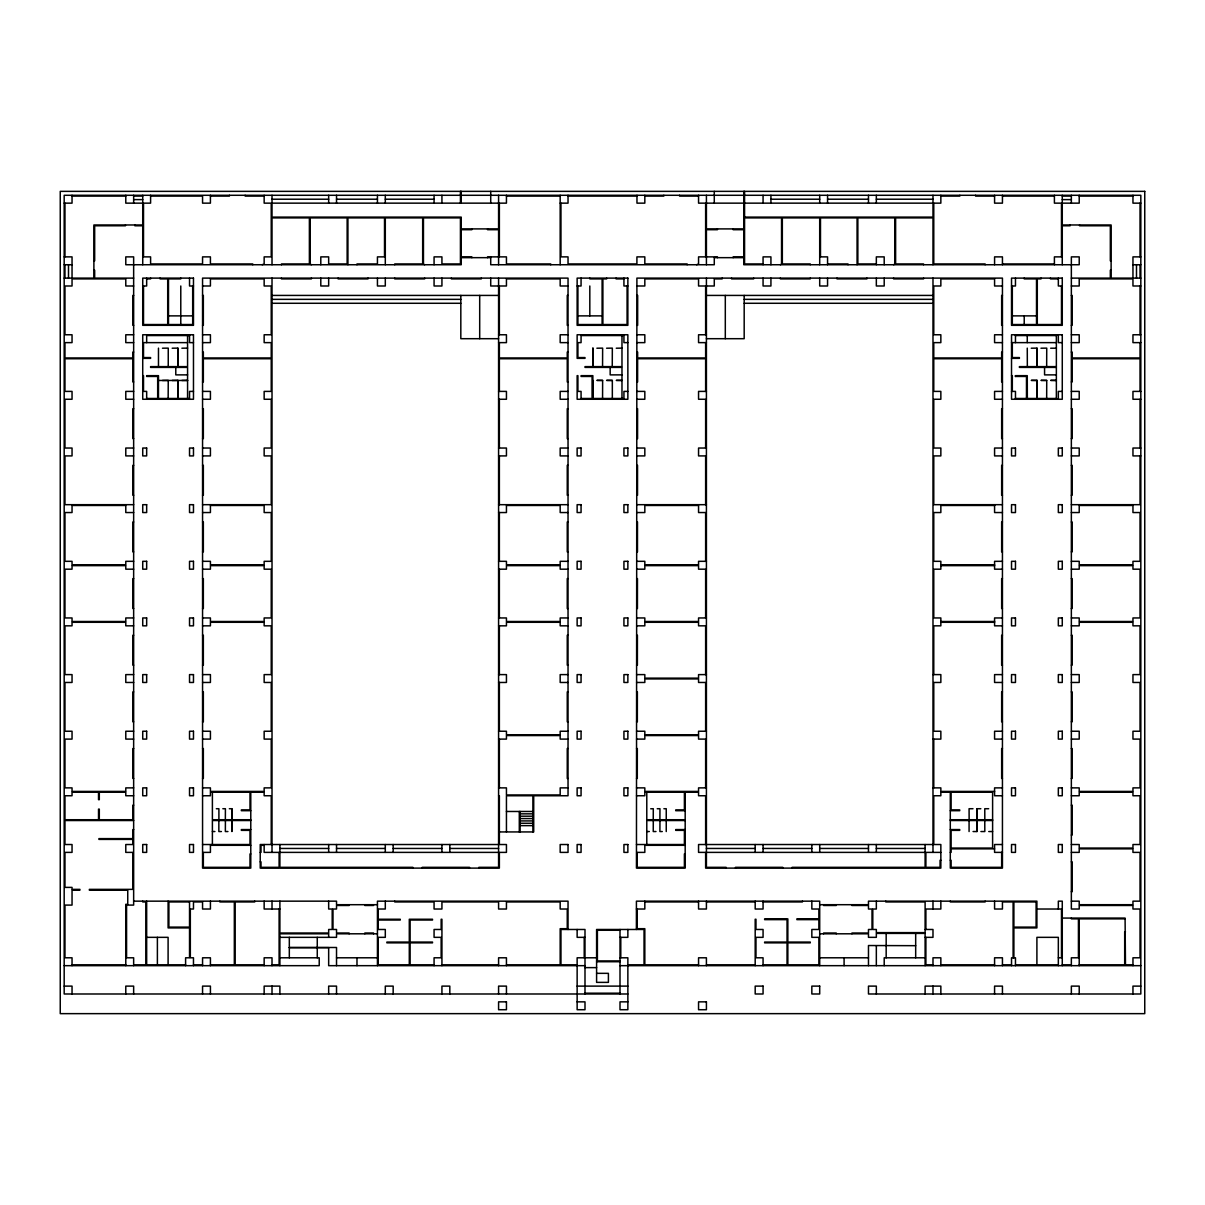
<?xml version="1.0" encoding="UTF-8"?>
<svg xmlns="http://www.w3.org/2000/svg" width="1205" height="1205" viewBox="0 0 1205 1205"><rect width="100%" height="100%" fill="white"/><g stroke="black" fill="none" stroke-linecap="round" stroke-linejoin="round"><path stroke-width="1.5" d="M636.391 929.477L636.421 901.159L819.701 901.159L819.701 965.672M1026.479 398.478L1026.479 376.457L1015.469 376.457L1015.469 375.659L1027.263 375.659L1027.338 398.478M72.044 196.069L125.787 196.069M133.65 196.069L142.732 196.069M150.595 196.069L202.56 196.069L202.56 203.148L210.423 203.148L210.423 195.285M210.423 196.069L229.417 196.069L229.417 195.285M264.151 196.069L245.157 196.069L245.157 195.285M506.446 196.069L560.174 196.069M568.037 196.069L636.963 196.069M644.826 196.069L663.819 196.069L663.819 195.285M698.554 196.069L679.56 196.069L679.56 195.285M940.849 196.069L959.843 196.069L959.843 195.285M994.577 196.069L975.583 196.069L975.583 195.285M1002.44 196.069L1054.405 196.069M1062.268 196.069L1071.35 196.069M1079.213 196.069L1132.956 196.069M272.014 199.217L328.664 199.217M336.526 199.217L377.436 199.217M385.299 199.217L434.071 199.217M770.929 199.217L819.701 199.217M827.564 199.217L868.474 199.217M876.336 199.217L932.986 199.217M133.65 199.608L142.732 199.608M1062.268 199.608L1071.35 199.608M64.181 203.148L72.044 203.148L72.044 195.285M142.732 203.148L125.787 203.148L125.787 195.285M272.014 203.148L498.584 203.148M560.174 203.148L568.037 203.148L568.037 195.285M706.416 203.148L940.849 203.148L940.849 195.285M1062.268 203.148L1079.213 203.148L1079.213 195.285M1140.819 203.148L1132.956 203.148L1132.956 195.285M743.786 217.111L932.986 217.111L932.986 195.285M64.181 256.876L72.044 256.876L72.044 278.114M498.584 256.876L487.573 256.876L487.573 257.659M706.416 256.876L717.427 256.876L717.427 257.659M819.701 256.876L827.564 256.876L827.564 264.738M1062.268 256.876L1054.405 256.876L1054.405 264.738M1140.819 256.876L1132.956 256.876L1132.956 278.114M490.721 257.659L461.214 257.659L461.214 264.738L125.787 264.738L125.787 256.876L133.65 256.876L133.65 905.091L126.57 905.091L126.57 957.794L133.65 957.794L133.65 965.672M93.885 260.807L94.668 260.807L94.668 225.772L125.425 225.772L125.425 224.974M1111.115 260.807L1110.332 260.807L1110.332 225.772L1079.575 225.772L1079.575 224.974M763.066 263.955L744.57 263.955L744.57 217.894L781.548 217.894L781.548 263.955L780.373 264.738M827.564 263.955L848.019 263.955L848.019 264.738M876.336 263.955L857.855 263.955L857.855 217.894L894.833 217.894L894.833 263.955L893.643 264.738M1002.44 263.955L1054.405 263.955M64.181 264.738L72.044 264.738M1132.956 264.738L1140.819 264.738M93.885 270.251L94.668 270.251L94.668 278.114L133.65 278.114M1111.115 270.251L1110.332 270.251L1110.332 278.114L1071.35 278.114M64.181 278.114L93.885 278.114L93.885 224.974L142.732 224.974L142.732 195.285M1140.819 278.114L1111.115 278.114L1111.115 224.974L1062.268 224.974L1062.268 195.285M146.664 278.897L150.595 278.897L150.595 278.114M623.934 278.897L616.071 278.897L616.071 278.114M1058.336 278.897L1050.474 278.897L1050.474 278.114M133.65 285.992L125.787 285.992L125.787 278.897L72.044 278.897L72.044 285.992L64.965 285.992L64.965 334.764L72.044 334.764L72.044 342.627L64.965 342.627L64.965 357.96L132.866 357.96L132.866 352.071L133.65 352.071M142.732 285.992L146.664 285.992L146.664 278.114M193.478 285.992L189.531 285.992L189.531 278.114M202.56 285.992L210.423 285.992L210.423 278.897L264.151 278.897L264.151 285.992L271.23 285.992L271.23 334.764L264.151 334.764L264.151 342.627L271.23 342.627L271.23 357.96L203.344 357.96L203.344 352.071L202.56 352.071M498.584 285.992L490.721 285.992L490.721 278.114M568.037 285.992L560.174 285.992L560.174 278.897L506.446 278.897L506.446 285.992L499.367 285.992L499.367 334.764M577.135 285.992L581.066 285.992L581.066 278.114M627.865 285.992L623.934 285.992L623.934 278.114M636.888 285.992L644.826 285.992L644.826 278.897L698.554 278.897L698.554 285.992L705.633 285.992L705.633 334.764M706.416 285.992L714.279 285.992L714.279 278.897L722.157 278.897L722.157 278.114M1002.44 285.992L994.577 285.992L994.577 278.897L940.849 278.897L940.849 285.992L933.77 285.992L933.77 334.764L940.849 334.764L940.849 342.627L933.77 342.627L933.77 357.96L1001.656 357.96L1001.656 352.071L1002.44 352.071M1011.522 285.992L1015.469 285.992L1015.469 278.114M1062.268 285.992L1058.336 285.992L1058.336 278.114M1071.35 285.992L1079.213 285.992L1079.213 278.897L1132.956 278.897L1132.956 285.992L1140.819 285.992M133.65 295.421L132.866 295.421L132.866 325.32L133.65 325.32M202.56 295.421L203.344 295.421L203.344 325.32L202.56 325.32M272.014 295.421L498.584 295.421M568.037 295.421L567.254 295.421L567.254 325.32L568.037 325.32M636.888 295.421L637.671 295.421L637.656 325.32L636.858 325.32M706.416 295.421L932.986 295.421M1002.44 295.421L1001.656 295.421L1001.656 325.32L1002.44 325.32M1071.35 295.421L1072.134 295.421L1072.134 325.32L1071.35 325.32M272.014 299.352L460.822 299.352M744.178 299.352L932.986 299.352M272.014 303.283L460.822 303.283M744.178 303.283L932.986 303.283M168.489 315.876L192.68 315.876M577.918 315.876L602.108 315.876M1012.321 315.876L1036.511 315.876M133.65 334.764L125.787 334.764L125.787 342.627L133.65 342.627M202.56 334.764L210.423 334.764L210.423 342.627L202.56 342.627M498.584 334.764L506.446 334.764L506.446 342.627L498.584 342.627M568.037 334.764L560.174 334.764L560.174 342.627L568.037 342.627M636.858 334.764L644.826 334.764L644.826 342.627L636.843 342.627M706.416 334.764L698.554 334.764L698.554 342.627L706.416 342.627M1002.44 334.764L994.577 334.764L994.577 342.627L1002.44 342.627M1071.35 334.764L1079.213 334.764L1079.213 342.627L1071.35 342.627M1140.819 334.764L1132.956 334.764L1132.956 342.627L1140.819 342.627M189.531 335.547L146.664 335.547L146.664 342.627M1015.469 335.547L1056.363 335.547M498.584 338.695L460.822 338.695L460.822 295.421M706.416 338.695L744.178 338.695L744.178 295.421M187.573 342.627L143.516 342.627L143.516 357.569L150.595 357.569L150.595 358.352L142.732 358.352M193.478 342.627L189.531 342.627L189.531 334.764M627.865 342.627L623.934 342.627L623.934 335.547L581.066 335.547L581.066 342.627L577.918 342.627L577.918 357.569L584.997 357.569L584.997 358.352L577.135 358.352L577.135 334.764L627.865 334.764L627.865 399.262L577.135 399.262L577.135 375.659L577.918 375.659L577.918 391.399L581.066 391.399L581.066 399.262M1011.522 342.627L1056.363 342.627M1062.268 342.627L1058.336 342.627L1058.336 334.764M158.473 348.125L158.473 366.621M162.479 348.215L168.248 348.125L168.248 366.621M172.179 348.215L177.948 348.125L177.948 366.621L177.858 348.215M181.88 348.215L187.573 348.125M596.882 348.215L602.636 348.125L602.56 366.621M606.582 348.215L612.336 348.125L612.261 366.621M616.267 348.215L621.976 348.125M1027.263 348.125L1027.338 366.621M1031.269 348.215L1037.038 348.125L1037.038 366.621L1036.963 348.215M1040.969 348.215L1046.738 348.125L1046.663 366.621M1050.67 348.215L1056.363 348.215M568.037 352.071L567.254 352.071L567.254 357.96L499.367 357.96L499.367 342.627M636.843 352.071L637.641 352.071L637.626 357.96L705.633 357.96L705.633 342.627M1071.35 352.071L1072.134 352.071L1072.134 357.96L1140.035 357.96L1140.035 342.627M1011.522 358.352L1019.4 358.352L1019.4 357.569L1012.321 357.569L1012.321 342.627M1056.363 366.621L1019.4 366.621L1019.4 367.404L1056.363 367.404M187.573 374.875L175.779 374.875L175.779 367.404M621.976 374.875L610.167 374.875L610.167 367.404M1056.363 374.875L1044.569 374.875L1044.569 367.404M142.732 375.659L143.516 375.659L143.516 391.399L146.664 391.399L146.664 399.262M1011.522 375.659L1012.321 375.659L1012.321 391.399M187.573 380.388L181.88 380.464M592.86 380.388L592.935 398.478L623.934 398.478L623.934 391.399L627.865 391.399M621.976 380.388L616.267 380.388L621.976 380.464M1056.363 380.388L1050.67 380.388L1056.363 380.464M158.548 380.464L187.573 380.464M602.56 380.464L596.882 380.388L602.636 380.388L602.56 398.478M612.261 380.464L606.582 380.388L612.336 380.388L612.336 398.478M1046.663 380.464L1040.969 380.388L1046.738 380.388L1046.663 398.478M133.65 381.955L132.866 381.955L132.866 358.744L64.965 358.744L64.965 391.399L72.044 391.399L72.044 399.262L64.965 399.262L64.965 448.034L72.044 448.034L72.044 455.912L64.965 455.912L64.965 504.684L133.65 504.684M202.56 381.955L203.344 381.955L203.344 358.744L271.23 358.744L271.23 391.399L264.151 391.399L264.151 399.262L271.23 399.262L271.23 448.034L264.151 448.034L264.151 455.912L271.23 455.912L271.23 504.684L202.56 504.684M568.037 381.955L567.254 381.955L567.254 358.744L499.367 358.744L499.367 391.399M636.812 381.955L637.611 381.955L637.626 358.744L705.633 358.744L705.633 391.399M1002.44 381.955L1001.656 381.955L1001.656 358.744L933.77 358.744L933.77 391.399L940.849 391.399L940.849 399.262L933.77 399.262L933.77 448.034L940.849 448.034L940.849 455.912L933.77 455.912L933.77 504.684L1002.44 504.684M1071.35 381.955L1072.134 381.955L1072.134 358.744L1140.035 358.744L1140.035 391.399M133.65 391.399L125.787 391.399L125.787 399.262L133.65 399.262M193.478 391.399L189.531 391.399L189.531 398.478L158.473 398.478L158.473 375.659L146.664 375.659L146.664 376.457L157.674 376.457L157.674 398.478L146.664 398.478M202.56 391.399L210.423 391.399L210.423 399.262L202.56 399.262M498.584 391.399L506.446 391.399L506.446 399.262L498.584 399.262M568.037 391.399L560.174 391.399L560.174 399.262L568.037 399.262M636.812 391.399L644.826 391.399L644.826 399.262L636.812 399.262M706.416 391.399L698.554 391.399L698.554 399.262L705.633 399.262L705.633 448.034M1002.44 391.399L994.577 391.399L994.577 399.262L1002.44 399.262M1011.522 391.399L1015.469 391.399L1015.469 399.262M1062.268 391.399L1058.336 391.399L1058.336 399.262M1071.35 391.399L1079.213 391.399L1079.213 399.262L1071.35 399.262M1140.819 391.399L1132.956 391.399L1132.956 399.262L1140.819 399.262M581.066 398.478L592.077 398.478L592.077 376.457L581.066 376.457L581.066 375.659L592.86 375.659L592.86 398.478M1015.469 398.478L1056.363 398.478M133.65 408.706L132.866 408.706L132.866 438.605L133.65 438.605M202.56 408.706L203.344 408.706L203.344 438.605L202.56 438.605M568.037 408.706L567.254 408.706L567.254 438.605L568.037 438.605M636.797 408.706L637.581 408.706L637.566 438.605L636.767 438.605M1002.44 408.706L1001.656 408.706L1001.656 438.605L1002.44 438.605M1071.35 408.706L1072.134 408.706L1072.134 438.605L1071.35 438.605M133.65 448.034L125.787 448.034L125.787 455.912L133.65 455.912M202.56 448.034L210.423 448.034L210.423 455.912L202.56 455.912M498.584 448.034L506.446 448.034L506.446 455.912L498.584 455.912M568.037 448.034L560.174 448.034L560.174 455.912L568.037 455.912M636.767 448.034L644.826 448.034L644.826 455.912L636.767 455.912M706.416 448.034L698.554 448.034L698.554 455.912L705.633 455.912L705.633 504.684M1002.44 448.034L994.577 448.034L994.577 455.912L1002.44 455.912M1071.35 448.034L1079.213 448.034L1079.213 455.912L1071.35 455.912M1140.819 448.034L1132.956 448.034L1132.956 455.912L1140.819 455.912M133.65 465.341L132.866 465.341L132.866 495.24L133.65 495.24M202.56 465.341L203.344 465.341L203.344 495.24L202.56 495.24M568.037 465.341L567.254 465.341L567.254 495.24L568.037 495.24M636.752 465.341L637.535 465.341L637.52 495.24L636.737 495.24M1002.44 465.341L1001.656 465.341L1001.656 495.24L1002.44 495.24M1071.35 465.341L1072.134 465.341L1072.134 495.24L1071.35 495.24M498.584 504.684L568.037 504.684M636.722 504.684L706.416 504.684M1071.35 504.684L1140.035 504.684L1140.035 455.912M994.577 505.467L940.849 505.467L940.849 512.547L933.77 512.547L933.77 561.319L940.849 561.319L940.849 569.182L933.77 569.182L933.77 617.954L940.849 617.954L940.849 625.832L933.77 625.832L933.77 674.604M133.65 512.547L125.787 512.547L125.787 505.467L72.044 505.467L72.044 512.547L64.965 512.547L64.965 561.319L72.044 561.319L72.044 564.859L125.787 564.859L125.787 561.319L133.65 561.319M202.56 512.547L210.423 512.547L210.423 505.467L264.151 505.467L264.151 512.547L271.23 512.547L271.23 561.319L264.151 561.319L264.151 564.859L210.423 564.859L210.423 561.319L202.56 561.319M498.584 512.547L506.446 512.547L506.446 505.467L560.174 505.467L560.174 512.547L568.037 512.547M636.722 512.547L644.826 512.547L644.826 505.467L698.554 505.467L698.554 512.547L705.633 512.547L705.633 561.319M1002.44 512.547L994.577 512.547L994.577 504.684M1071.35 512.547L1079.213 512.547L1079.213 505.467L1132.956 505.467L1132.956 512.547L1140.035 512.547L1140.035 561.319L1132.956 561.319L1132.956 564.859L1079.213 564.859L1079.213 561.319L1071.35 561.319M133.65 521.991L132.866 521.991L132.866 551.875L133.65 551.875M202.56 521.991L203.344 521.991L203.344 551.875L202.56 551.875M568.037 521.991L567.254 521.991L567.254 551.875L568.037 551.875M636.707 521.991L637.49 521.991L637.475 551.875L636.692 551.875M1002.44 521.991L1001.656 521.991L1001.656 551.875L1002.44 551.875M1071.35 521.991L1072.134 521.991L1072.134 551.875L1071.35 551.875M498.584 561.319L506.446 561.319L506.446 564.859L560.174 564.859L560.174 561.319L568.037 561.319M636.677 561.319L644.826 561.319L644.826 564.859L698.554 564.859L698.554 561.319L706.416 561.319M1002.44 561.319L994.577 561.319L994.577 569.182L1002.44 569.182M940.849 564.859L994.577 564.859M940.849 565.642L994.577 565.642M133.65 569.182L125.787 569.182L125.787 565.642L72.044 565.642L72.044 569.182L64.965 569.182L64.965 617.954L72.044 617.954L72.044 621.494L125.787 621.494L125.787 617.954L133.65 617.954M202.56 569.182L210.423 569.182L210.423 565.642L264.151 565.642L264.151 569.182L271.23 569.182L271.23 617.954L264.151 617.954L264.151 621.494L210.423 621.494L210.423 617.954L202.56 617.954M498.584 569.182L506.446 569.182L506.446 565.642L560.174 565.642L560.174 569.182L568.037 569.182M636.677 569.182L644.826 569.182L644.826 565.642L698.554 565.642L698.554 569.182L705.633 569.182L705.633 617.954M1071.35 569.182L1079.213 569.182L1079.213 565.642L1132.956 565.642L1132.956 569.182L1140.035 569.182L1140.035 617.954L1132.956 617.954L1132.956 621.494L1079.213 621.494L1079.213 617.954L1071.35 617.954M133.65 578.626L132.866 578.626L132.866 608.525L133.65 608.525M202.56 578.626L203.344 578.626L203.344 608.525L202.56 608.525M568.037 578.626L567.254 578.626L567.254 608.525L568.037 608.525M636.662 578.626L637.46 578.626L637.43 608.525L636.647 608.525M1002.44 578.626L1001.656 578.626L1001.656 608.525L1002.44 608.525M1071.35 578.626L1072.134 578.626L1072.134 608.525L1071.35 608.525M498.584 617.954L506.446 617.954L506.446 621.494L560.174 621.494L560.174 617.954L568.037 617.954M636.632 617.954L644.826 617.954L644.826 621.494L698.554 621.494L698.554 617.954L706.416 617.954M1002.44 617.954L994.577 617.954L994.577 625.832L1002.44 625.832M940.849 621.494L994.577 621.494M940.849 622.292L994.577 622.292M133.65 625.832L125.787 625.832L125.787 622.292L72.044 622.292L72.044 625.832L64.965 625.832L64.965 674.604L72.044 674.604L72.044 682.467L64.965 682.467L64.965 731.239L72.044 731.239L72.044 739.102L64.965 739.102L64.965 787.874L72.044 787.874L72.044 791.414L125.787 791.414L125.787 787.874L133.65 787.874M202.56 625.832L210.423 625.832L210.423 622.292L264.151 622.292L264.151 625.832L271.23 625.832L271.23 674.604L264.151 674.604L264.151 682.467L271.23 682.467L271.23 731.239L264.151 731.239L264.151 739.102L271.23 739.102L271.23 787.874L264.151 787.874L264.151 791.414L210.423 791.414L210.423 787.874L202.56 787.874M498.584 625.832L506.446 625.832L506.446 622.292L560.174 622.292L560.174 625.832L568.037 625.832M636.632 625.832L644.826 625.832L644.826 622.292L698.554 622.292L698.554 625.832L705.633 625.832L705.633 674.604M1071.35 625.832L1079.213 625.832L1079.213 622.292L1132.956 622.292L1132.956 625.832L1140.035 625.832L1140.035 674.604L1132.956 674.604L1132.956 682.467L1140.035 682.467L1140.035 731.239L1132.956 731.239L1132.956 739.102L1140.035 739.102L1140.035 787.874L1132.956 787.874L1132.956 791.414L1079.213 791.414L1079.213 787.874L1071.35 787.874M133.65 635.261L132.866 635.261L132.866 665.16L133.65 665.16M202.56 635.261L203.344 635.261L203.344 665.16L202.56 665.16M568.037 635.261L567.254 635.261L567.254 665.16L568.037 665.16M636.617 635.261L637.415 635.261L637.385 665.16L636.601 665.16M1002.44 635.261L1001.656 635.261L1001.656 665.16L1002.44 665.16M1071.35 635.261L1072.134 635.261L1072.134 665.16L1071.35 665.16M133.65 674.604L125.787 674.604L125.787 682.467L133.65 682.467M202.56 674.604L210.423 674.604L210.423 682.467L202.56 682.467M498.584 674.604L506.446 674.604L506.446 682.467L498.584 682.467M568.037 674.604L560.174 674.604L560.174 682.467L568.037 682.467M636.586 674.604L644.826 674.604L644.826 678.144L698.554 678.144L698.554 674.604L706.416 674.604M932.986 674.604L940.849 674.604L940.849 682.467L933.77 682.467L933.77 731.239L940.849 731.239L940.849 739.102L932.986 739.102M1002.44 674.604L994.577 674.604L994.577 682.467L1002.44 682.467M1071.35 674.604L1079.213 674.604L1079.213 682.467L1071.35 682.467M636.586 682.467L644.826 682.467L644.826 678.927L698.554 678.927L698.554 682.467L705.633 682.467L705.633 731.239M133.65 691.911L132.866 691.911L132.866 721.795L133.65 721.795M202.56 691.911L203.344 691.911L203.344 721.795L202.56 721.795M568.037 691.911L567.254 691.911L567.254 721.795L568.037 721.795M636.586 691.911L637.37 691.911L637.34 721.795L636.556 721.795M1002.44 691.911L1001.656 691.911L1001.656 721.795L1002.44 721.795M1071.35 691.911L1072.134 691.911L1072.134 721.795L1071.35 721.795M133.65 731.239L125.787 731.239L125.787 739.102L133.65 739.102M202.56 731.239L210.423 731.239L210.423 739.102L202.56 739.102M498.584 731.239L506.446 731.239L506.446 734.779L560.174 734.779L560.174 731.239L568.037 731.239M636.556 731.239L644.826 731.239L644.826 734.779L698.554 734.779L698.554 731.239L706.416 731.239M1002.44 731.239L994.577 731.239L994.577 739.102L1002.44 739.102M1071.35 731.239L1079.213 731.239L1079.213 739.102L1071.35 739.102M498.584 739.102L506.446 739.102L506.446 735.562L560.174 735.562L560.174 739.102L568.037 739.102M636.541 739.102L644.826 739.102L644.826 735.562L698.554 735.562L698.554 739.102L705.633 739.102L705.633 787.874M133.65 748.546L132.866 748.546L132.866 778.445L133.65 778.445M202.56 748.546L203.344 748.546L203.344 778.445L202.56 778.445M568.037 748.546L567.254 748.546L567.254 778.445L568.037 778.445M636.541 748.546L637.325 748.546L637.294 778.445L636.511 778.445M1002.44 748.546L1001.656 748.546L1001.656 778.445L1002.44 778.445M1071.35 748.546L1072.134 748.546L1072.134 778.445L1071.35 778.445M498.584 787.874L506.446 787.874L506.446 794.954L560.174 794.954L560.174 787.874L568.037 787.874M636.511 787.874L644.826 787.874L644.826 791.414L698.554 791.414L698.554 787.874L706.416 787.874M932.986 787.874L940.849 787.874L940.849 791.414L994.577 791.414M1002.44 787.874L994.577 787.874L994.577 795.752L1002.44 795.752M133.65 795.752L125.787 795.752L125.787 792.212L99.307 792.212L99.307 799.683L98.524 799.683L98.524 792.212L72.044 792.212L72.044 795.752L64.965 795.752L64.965 819.731L98.524 819.731L98.524 809.112L99.307 809.112L99.307 819.731L132.866 819.731L132.866 805.181L133.65 805.181M202.56 795.752L210.423 795.752L210.423 792.212L249.992 792.212L249.992 809.911L241.346 809.911L241.346 810.694L250.776 810.694M498.584 795.752L499.367 795.752L499.367 844.524L506.446 844.524L506.446 852.387L499.367 852.387L499.367 868.112L260.22 868.112L260.22 844.524L498.584 844.524M636.496 795.752L644.826 795.752L644.826 792.212L684.395 792.212L684.395 809.911L675.734 809.911L675.734 810.694L685.178 810.694M1071.35 795.752L1079.213 795.752L1079.213 792.212L1132.956 792.212L1132.956 795.752L1140.035 795.752L1140.035 844.524L1132.956 844.524L1132.956 848.064L1079.213 848.064L1079.213 844.524L1071.35 844.524M1071.35 805.181L1072.134 805.181L1072.134 835.08L1071.35 835.08M950.293 810.694L959.722 810.694L959.722 809.911L951.076 809.911L951.076 792.212L992.604 792.212L992.604 848.064L951.076 848.064L951.076 830.365L959.722 830.365L959.722 829.567L950.293 829.567M506.446 811.477L532.926 811.477M520.078 813.842L532.926 813.842M520.078 816.192L532.926 816.192M520.078 818.557L532.926 818.557M250.776 819.731L212.396 819.731L212.396 792.212M685.178 819.731L646.784 819.731L646.784 792.212M950.293 819.731L992.604 819.731M133.65 820.53L64.965 820.53L64.965 844.524L72.044 844.524L72.044 852.387L64.965 852.387L64.965 887.392L72.044 887.392L72.044 889.365L79.922 889.365L79.922 890.149L72.044 890.149L72.044 905.091L64.965 905.091L64.965 957.794L72.044 957.794L72.044 965.672M250.776 820.53L212.396 820.53L212.396 844.524M685.178 820.53L646.784 820.53L646.784 844.524M950.293 820.53L992.604 820.53M520.078 820.921L532.926 820.921M520.078 823.271L532.926 823.271M520.078 825.636L532.926 825.636M133.65 829.567L132.866 829.567L132.866 838.62L98.915 838.62L98.915 839.403L132.866 839.403L132.866 844.524L125.787 844.524L125.787 852.387L132.866 852.387L132.866 889.365L89.351 889.365L89.351 890.149L127.745 890.149L127.745 904.307L125.787 904.307L125.787 965.672M250.776 829.567L241.346 829.567L241.346 830.365L249.992 830.365L249.992 844.524L202.56 844.524M685.178 829.567L675.734 829.567L675.734 830.365L684.395 830.365L684.395 844.524L636.466 844.524M212.396 831.48L214.912 831.54M221.419 831.54L218.843 831.54L218.843 820.53M227.926 831.54L225.35 831.54L225.41 820.53M646.784 831.54L649.314 831.54M655.972 831.54L653.246 831.54L653.291 820.53M662.268 831.54L659.903 831.54L659.963 820.53M666.245 831.54L666.245 820.53M969.076 831.54L969.076 820.53M973.068 831.54L976.984 831.54L976.984 820.53L976.924 831.48M980.915 831.54L984.816 831.54L984.771 820.53M988.748 831.54L992.604 831.54M499.367 831.932L533.71 831.932L533.71 795.752L568.037 795.752L568.037 278.114L202.56 278.114L202.56 868.112L250.776 868.112L250.776 792.212L264.151 792.212L264.151 795.752L271.23 795.752L271.23 844.524M932.986 844.524L698.554 844.524L698.554 852.387L705.633 852.387L705.633 868.112L940.849 868.112L940.849 844.524L933.77 844.524L933.77 795.752L940.849 795.752L940.849 792.212L950.293 792.212L950.293 868.112L1002.44 868.112L1002.44 278.114L636.903 278.114L636.451 868.112L685.178 868.112L685.178 792.212L698.554 792.212L698.554 795.752L705.633 795.752L705.633 844.524M1002.44 844.524L994.577 844.524L994.577 852.387L1002.44 852.387M250.776 845.308L210.423 845.308L210.423 852.387L203.344 852.387L203.344 867.329L249.992 867.329L249.992 853.953L250.776 853.953M264.151 845.308L261.003 845.308L261.003 852.387L260.22 852.387M685.178 845.308L644.826 845.308L644.826 852.387L637.234 852.387L637.234 867.329L684.395 867.329L684.395 853.953L685.178 853.953M279.891 848.456L328.664 848.456M336.526 848.456L385.299 848.456M393.161 848.456L441.934 848.456M449.811 848.456L498.584 848.456M706.416 848.456L755.189 848.456M763.066 848.456L811.839 848.456M819.701 848.456L868.474 848.456M876.336 848.456L925.109 848.456M994.577 848.847L951.076 848.847L951.076 852.387L950.293 852.387M498.584 852.387L264.151 852.387L264.151 844.524M706.416 852.387L925.109 852.387M940.849 852.387L925.892 852.387L925.892 867.329L940.066 867.329L940.066 860.25L940.849 860.25M1071.35 852.387L1079.213 852.387L1079.213 848.847L1132.956 848.847L1132.956 852.387L1140.035 852.387L1140.035 901.159L1132.956 901.159L1132.956 904.699L1079.213 904.699L1079.213 901.159L1071.35 901.159M950.293 860.25L951.076 860.25L951.076 867.329L1001.656 867.329L1001.656 852.387M260.22 861.831L261.003 861.831L261.003 867.329L279.108 867.329L279.108 852.387M1071.35 861.831L1072.134 861.831L1072.134 891.715L1071.35 891.715M133.65 901.159L336.526 901.159L336.526 904.699L377.436 904.699M644.826 901.942L698.554 901.942M706.416 901.942L755.189 901.942M763.066 901.942L802.394 901.942L802.394 901.159M819.701 904.699L868.474 904.699L868.474 901.159L1036.902 901.159L1036.902 927.91L1013.887 927.91L1013.887 957.794M279.891 909.022L264.151 909.022L264.151 901.159M636.406 909.022L644.826 909.022L644.826 901.159M1036.902 909.022L1061.485 909.022L1061.485 957.794L1058.336 957.794M1062.268 918.074L1125.078 918.074L1125.47 964.874L1132.956 964.874M1125.078 918.858L1079.213 918.858L1079.213 965.672M925.109 929.477L932.986 929.477L932.986 937.339L925.109 937.339M620.003 930.26L597.394 930.26L597.394 960.942L620.003 960.942M1125.47 931.842L1124.687 931.842L1124.687 964.874L1079.213 964.874M377.436 933.8L336.526 933.8L336.526 937.339L279.891 937.339M819.701 933.8L868.474 933.8L868.474 937.339L876.336 937.339L876.336 933.408L925.109 933.408L925.109 965.672M146.664 937.339L168.097 937.339L168.097 964.874M584.997 937.339L577.135 937.339L577.135 929.477M620.003 937.339L627.865 937.339L627.865 929.477M915.679 945.684L868.474 945.533L868.474 965.672M289.321 947.491L336.526 947.491L336.526 965.672M289.321 947.657L328.664 947.657L328.664 965.672L584.997 965.672M279.891 957.794L319.22 957.794L319.22 965.672L64.181 965.672M336.526 957.794L377.436 957.794M596.596 957.794L577.135 957.794L577.135 1009.715L584.997 1009.715L584.997 1001.852L577.135 1001.852M620.003 957.794L627.865 957.794L627.865 1009.715L620.003 1009.715L620.003 1001.852L627.865 1001.852M819.701 957.794L868.474 957.794M925.109 957.794L884.199 957.794L884.199 965.672M596.596 961.726L620.003 961.726M72.044 964.874L125.787 964.874M133.65 964.874L145.88 964.874L145.88 901.942L142.732 901.942L142.732 901.159M185.6 964.874L146.664 964.874L146.664 901.159M193.478 964.874L202.56 964.874M210.423 964.874L234.327 964.874L234.327 901.942L219.867 901.942L219.867 901.159M264.151 964.874L235.111 964.874L235.111 901.942L254.707 901.942L254.707 901.159M272.014 964.874L279.108 964.874L279.108 909.022M434.071 964.874L410.077 964.874L410.077 942.852L432.505 942.852L432.505 942.069L410.077 942.069L410.077 920.033L432.505 920.033L432.505 919.249L409.293 919.249L409.293 942.069L386.88 942.069L386.88 942.852L409.293 942.852L409.293 964.874L378.219 964.874L378.219 937.339L385.299 937.339L385.299 929.477L378.219 929.477L378.219 920.033L400.241 920.033L400.241 919.249L378.219 919.249L378.219 909.022L385.299 909.022L385.299 901.159M441.934 964.874L498.584 964.874M506.446 964.874L560.174 964.874L560.174 928.693L567.254 928.693L567.254 909.022L560.174 909.022L560.174 901.942L506.446 901.942L506.446 909.022L498.584 909.022L498.584 901.942L441.934 901.942L441.934 909.022L434.071 909.022L434.071 901.942L394.743 901.942L394.743 901.159M577.135 964.874L560.958 964.874L560.958 929.477L584.997 929.477L584.997 993.989M627.865 964.874L644.042 964.874L644.042 929.477L596.596 929.477L596.596 982.376L608.405 982.376L608.405 973.339L596.596 973.339M698.554 964.874L644.826 964.874L644.826 928.693L637.204 928.693L637.204 909.022M706.416 964.874L755.189 964.874M763.066 964.874L787.046 964.874L787.046 942.852L764.633 942.852L764.633 942.069L787.046 942.069L787.046 919.641L764.633 919.641L764.633 918.858L787.844 918.858L787.844 942.069L810.257 942.069L810.257 942.852L787.844 942.852L787.844 964.874L818.918 964.874L818.918 937.339L811.839 937.339L811.839 929.477L818.918 929.477L818.918 919.641L796.882 919.641L796.882 918.858L818.918 918.858L818.918 909.022L811.839 909.022L811.839 901.159M932.986 964.874L925.892 964.874L925.892 937.339M940.849 964.874L994.577 964.874M1002.44 964.874L1011.522 964.874M1015.469 964.874L1058.336 964.874M1062.268 964.874L1071.35 964.874M620.003 965.672L1140.819 965.672M584.997 967.63L596.596 967.63M64.181 986.112L72.044 986.112L72.044 993.989M577.135 986.112L627.865 986.112M1140.819 986.112L1132.956 986.112L1132.956 993.989M584.997 993.191L620.003 993.191M627.865 993.989L64.181 993.989L64.181 195.285L1140.819 195.285L1140.819 993.989L868.474 993.989L868.474 986.112L876.336 986.112L876.336 993.989M1140.035 203.148L1140.035 256.876M1140.035 264.738L1140.035 278.114M1140.035 285.992L1140.035 334.764M1140.035 399.262L1140.035 448.034M1136.496 264.738L1136.496 278.114M1132.956 965.672L1132.956 957.794L1140.035 957.794L1140.035 909.022L1132.956 909.022L1132.956 905.482L1079.213 905.482L1079.213 909.022L1071.35 909.022L1071.35 256.876L1079.213 256.876L1079.213 264.738L743.786 264.738L743.786 257.659L714.279 257.659L714.279 264.738L490.721 264.738L490.721 256.876M1079.213 993.989L1079.213 986.112L1071.35 986.112L1071.35 993.989M1071.35 195.285L1071.35 203.148M1071.35 918.074L1071.35 918.858L1078.43 918.858L1078.43 957.794L1071.35 957.794L1071.35 965.672M1070.13 224.974L1070.13 225.772L1062.268 225.772L1062.268 264.738M1062.268 965.672L1062.268 901.159L1058.336 901.159L1058.336 909.022M1061.485 256.876L1061.485 203.148L1054.405 203.148L1054.405 195.285M1061.485 285.992L1061.485 324.537L1037.294 324.537L1037.294 278.897L1041.03 278.897L1041.03 278.114M1058.336 965.672L1058.336 937.339L1036.902 937.339L1036.902 964.874M1056.363 334.764L1056.363 399.262M1027.263 335.547L1027.263 342.627M1024.22 278.114L1024.22 278.897L1036.511 278.897L1036.511 324.537L1012.321 324.537L1012.321 285.992M1024.22 315.876L1024.22 324.537M1015.469 334.764L1015.469 342.627M1015.469 375.659L1015.469 376.457M1015.469 965.672L1015.469 957.794L1011.522 957.794L1011.522 965.672M1013.104 957.794L1013.104 901.942L1002.44 901.942L1002.44 909.022L994.577 909.022L994.577 901.159M1002.44 195.285L1002.44 203.148L994.577 203.148L994.577 195.285M1002.44 264.738L1002.44 256.876L994.577 256.876L994.577 264.738M1002.44 965.672L1002.44 957.794L994.577 957.794L994.577 965.672M1002.44 993.989L1002.44 986.112L994.577 986.112L994.577 993.989M988.672 808.721L984.771 808.721L984.816 819.731M985.133 264.738L985.133 263.955L933.77 263.955L933.77 203.148M985.133 901.159L985.133 901.942L950.293 901.942L950.293 901.159M980.825 808.721L976.924 808.721L976.924 819.731L976.984 808.781M972.992 808.721L969.076 808.721L969.136 819.731M940.849 901.159L940.849 909.022L925.892 909.022L925.892 929.477M940.849 965.672L940.849 957.794L932.986 957.794L932.986 965.672M940.849 993.989L940.849 986.112L925.109 986.112L925.109 993.989M933.77 739.102L933.77 787.874M932.986 264.738L932.986 217.894L895.616 217.894L895.616 263.955L923.542 263.955L923.542 264.738M932.986 278.114L932.986 852.387M932.986 901.159L932.986 909.022M932.986 986.112L932.986 993.989M925.109 844.524L925.109 867.329L792.167 867.329L792.167 868.112M923.542 278.114L923.542 278.897L893.643 278.897L893.643 278.114M915.679 933.408L915.679 957.794M886.172 933.408L886.172 957.794M885.78 901.159L885.78 901.942L925.109 901.942L925.109 932.625L876.336 932.625L876.336 929.477L872.797 929.477L872.797 909.022L876.336 909.022L876.336 901.159M884.199 264.738L884.199 256.876L876.336 256.876L876.336 264.738M884.199 278.114L884.199 285.992L876.336 285.992L876.336 278.114M876.336 195.285L876.336 203.148M876.336 844.524L876.336 852.387M876.336 945.684L876.336 965.672M868.474 195.285L868.474 203.148M868.474 844.524L868.474 852.387M866.892 278.114L866.892 278.897L837.008 278.897L837.008 278.114M857.071 264.738L857.071 217.894L820.485 217.894L820.485 256.876M851.95 904.699L851.95 905.482L868.474 905.482L868.474 909.022L872.013 909.022L872.013 929.477L868.474 929.477L868.474 933.016L851.95 933.016L851.95 933.8M844.087 957.794L844.087 965.672M836.225 904.699L836.225 905.482L823.633 905.482L823.633 904.699M836.225 933.8L836.225 933.016L823.633 933.016L823.633 933.8M827.564 195.285L827.564 203.148M827.564 278.114L827.564 285.992L819.701 285.992L819.701 278.114M819.701 195.285L819.701 203.148M819.701 264.738L819.701 217.894L782.331 217.894L782.331 263.955L810.257 263.955L810.257 264.738M819.701 844.524L819.701 852.387M811.839 844.524L811.839 852.387M810.257 278.114L810.257 278.897L780.373 278.897L780.373 278.114M782.723 868.112L782.723 867.329L735.532 867.329L735.532 868.112M770.929 195.285L770.929 203.148M770.929 264.738L770.929 256.876L763.066 256.876L763.066 264.738M770.929 278.114L770.929 285.992L763.066 285.992L763.066 278.114M763.066 195.285L763.066 203.148M763.066 844.524L763.066 852.387M763.066 901.159L763.066 909.022L755.189 909.022L755.189 901.159M763.066 965.672L763.066 957.794L755.972 957.794L755.972 937.339L763.066 937.339L763.066 929.477L755.972 929.477L755.972 919.249L755.189 919.249L755.189 965.672M755.189 844.524L755.189 852.387M753.622 278.114L753.622 278.897L731.586 278.897L731.586 278.114M744.57 191.354L744.57 217.111M743.786 191.354L743.786 228.905L706.416 228.905L706.416 195.285M733.167 228.905L733.167 229.703L743.786 229.703L743.786 256.876L733.167 256.876L733.167 257.659M726.088 868.112L726.088 867.329L706.416 867.329L706.416 278.114M725.305 295.421L725.305 338.695M717.427 228.905L717.427 229.703L706.416 229.703L706.416 264.738M714.279 191.354L714.279 203.148M706.416 901.159L706.416 909.022L698.554 909.022L698.554 901.159M706.416 965.672L706.416 957.794L698.554 957.794L698.554 965.672M698.554 195.285L698.554 203.148L705.633 203.148L705.633 256.876L698.554 256.876L698.554 263.955L696.58 264.738M687.151 264.738L687.151 263.955L644.826 263.955L644.826 256.876L636.918 256.876L636.903 263.955L568.037 263.955L568.037 256.876L560.958 256.876L560.958 203.148M666.245 819.731L666.245 808.721L663.895 808.721M659.903 819.731L659.963 808.721L657.222 808.721M653.246 819.731L653.291 808.721L650.73 808.781M644.826 195.285L644.826 203.148L636.963 203.148L636.963 195.285M627.082 285.992L627.082 324.537L602.892 324.537L602.892 278.897L606.627 278.897L606.627 278.114M621.976 335.547L621.976 366.621L584.997 366.621L584.997 367.404L621.976 367.404L621.976 398.478M620.786 937.339L620.786 957.794M620.003 929.477L620.003 993.989M589.817 278.114L589.817 278.897L602.108 278.897L602.108 324.537L577.918 324.537L577.918 285.992M589.817 285.992L589.817 315.876M584.214 937.339L584.214 957.794M568.037 929.477L568.037 901.159L377.436 901.159L377.436 965.672M560.174 195.285L560.174 264.738M550.73 264.738L550.73 263.955L506.446 263.955L506.446 256.876L499.367 256.876L499.367 203.148L506.446 203.148L506.446 195.285M532.926 831.932L532.926 795.752L506.446 795.752L506.446 831.932M520.078 811.477L520.078 831.932M519.295 811.477L519.295 831.932M506.446 965.672L506.446 957.794L498.584 957.794L498.584 965.672M506.446 993.989L506.446 986.112L498.584 986.112L498.584 993.989M499.367 399.262L499.367 448.034M499.367 455.912L499.367 504.684M499.367 512.547L499.367 561.319M499.367 569.182L499.367 617.954M499.367 625.832L499.367 674.604M499.367 682.467L499.367 731.239M499.367 739.102L499.367 787.874M498.584 195.285L498.584 228.905L461.214 228.905L461.214 217.111L272.014 217.111L272.014 195.285M498.584 264.738L498.584 229.703L487.573 229.703L487.573 228.905M498.584 278.114L498.584 867.329L478.912 867.329L478.912 868.112M490.721 191.354L490.721 203.148M481.277 278.114L481.277 278.897L451.378 278.897L451.378 278.114M479.695 295.421L479.695 338.695M471.833 228.905L471.833 229.703L461.214 229.703L461.214 256.876L471.833 256.876L471.833 257.659M469.468 868.112L469.468 867.329L422.277 867.329L422.277 868.112M461.214 191.354L461.214 203.148M460.431 191.354L460.431 203.148M449.811 844.524L449.811 852.387M449.811 993.989L449.811 986.112L441.934 986.112L441.934 993.989M441.934 195.285L441.934 203.148M441.934 278.114L441.934 285.992L434.071 285.992L434.071 278.114M441.934 844.524L441.934 852.387M441.934 965.672L441.934 919.249L441.151 919.249L441.151 929.477L434.071 929.477L434.071 937.339L441.151 937.339L441.151 957.794L434.071 957.794L434.071 965.672M434.071 195.285L434.071 203.148M434.071 264.738L434.071 256.876L441.934 256.876L441.934 263.955L460.431 263.955L460.431 217.894L423.452 217.894L423.452 263.955L424.627 264.738M424.627 278.114L424.627 278.897L394.743 278.897L394.743 278.114M412.833 868.112L412.833 867.329L279.891 867.329L279.891 844.524M394.743 264.738L394.743 263.955L422.669 263.955L422.669 217.894L385.299 217.894L385.299 264.738M393.161 844.524L393.161 852.387M393.161 993.989L393.161 986.112L385.299 986.112L385.299 993.989M385.299 195.285L385.299 203.148M385.299 278.114L385.299 285.992L377.436 285.992L377.436 278.114M385.299 844.524L385.299 852.387M377.436 195.285L377.436 203.148M373.505 904.699L373.505 905.482L364.844 905.482L364.844 904.699M373.505 933.8L373.505 933.016L364.844 933.016L364.844 933.8M367.992 278.114L367.992 278.897L338.108 278.897L338.108 278.114M356.981 264.738L356.981 263.955L377.436 263.955L377.436 256.876L384.516 256.876L384.516 217.894L347.929 217.894L347.929 264.738M356.981 957.794L356.981 965.672M349.119 904.699L349.119 905.482L336.526 905.482L336.526 909.022L332.987 909.022L332.987 929.477L336.526 929.477L336.526 933.016L349.119 933.016L349.119 933.8M336.526 195.285L336.526 203.148M336.526 844.524L336.526 852.387M336.526 993.989L336.526 986.112L328.664 986.112L328.664 993.989M328.664 195.285L328.664 203.148M328.664 278.114L328.664 285.992L320.801 285.992L320.801 278.114M328.664 844.524L328.664 852.387M328.664 901.159L328.664 909.022L332.203 909.022L332.203 929.477L328.664 929.477L328.664 933.016L279.891 933.016L279.891 901.159M328.664 937.339L328.664 933.8L279.891 933.8L279.891 965.672M320.801 264.738L320.801 256.876L328.664 256.876L328.664 263.955L347.145 263.955L347.145 217.894L310.167 217.894L310.167 263.955L311.357 264.738M317.261 937.339L317.261 957.794M311.357 278.114L311.357 278.897L281.458 278.897L281.458 278.114M289.321 937.339L289.321 957.794M281.458 264.738L281.458 263.955L309.384 263.955L309.384 217.894L272.014 217.894L272.014 264.738M279.891 993.989L279.891 986.112L264.151 986.112L264.151 993.989M272.014 278.114L272.014 852.387M272.014 901.159L272.014 909.022M272.014 965.672L272.014 957.794L264.151 957.794L264.151 965.672M272.014 986.112L272.014 993.989M264.151 195.285L264.151 203.148L271.23 203.148L271.23 256.876L264.151 256.876L264.151 263.955L262.193 264.738M252.749 264.738L252.749 263.955L210.423 263.955L210.423 256.876L202.56 256.876L202.56 263.955L150.595 263.955L150.595 256.876L143.516 256.876L143.516 203.148L150.595 203.148L150.595 195.285M231.902 819.731L231.902 808.721L229.342 808.721M231.902 820.53L231.902 831.54L231.857 820.53M231.857 808.781L231.857 819.731M225.35 819.731L225.41 808.721L222.835 808.721M218.903 819.731L218.903 808.721L216.328 808.721M210.423 901.159L210.423 909.022L202.56 909.022L202.56 901.942L193.478 901.942L193.478 909.022L190.33 909.022L190.33 957.794L193.478 957.794L193.478 965.672M210.423 965.672L210.423 957.794L202.56 957.794L202.56 965.672M210.423 993.989L210.423 986.112L202.56 986.112L202.56 993.989M192.68 285.992L192.68 324.537L168.489 324.537L168.489 278.897L180.78 278.897L180.78 278.114M187.573 335.547L187.573 366.621L150.595 366.621L150.595 367.404L187.573 367.404L187.573 398.478M185.6 965.672L185.6 957.794L189.531 957.794L189.531 927.91L168.097 927.91L168.097 901.159M180.78 285.992L180.78 324.537M177.858 380.464L177.858 398.478L177.948 380.388L172.179 380.464M168.158 398.478L168.248 380.388L162.479 380.464M160.039 278.114L160.039 278.897L167.706 278.897L167.706 324.537L143.516 324.537L143.516 285.992M157.388 937.339L157.388 964.874M142.732 264.738L142.732 225.772L134.87 225.772L134.87 224.974M133.65 195.285L133.65 203.148M133.65 993.989L133.65 986.112L125.787 986.112L125.787 993.989M68.504 264.738L68.504 278.114M64.965 203.148L64.965 256.876M64.965 264.738L64.965 278.114M1144.75 191.354L60.25 191.354L60.25 1013.646L1144.75 1013.646L1144.75 191.354M193.478 278.114L142.732 278.114L142.732 325.32L193.478 325.32L193.478 278.114M627.865 278.114L577.135 278.114L577.135 325.32L627.865 325.32L627.865 278.114M1062.268 278.114L1011.522 278.114L1011.522 325.32L1062.268 325.32L1062.268 278.114M193.478 334.764L142.732 334.764L142.732 399.262L193.478 399.262L193.478 334.764M1062.268 334.764L1011.522 334.764L1011.522 399.262L1062.268 399.262L1062.268 334.764M592.935 348.125L592.86 366.621L592.935 348.125M1037.038 380.388L1031.269 380.388L1036.963 380.464L1036.963 398.478L1037.038 380.388M146.664 448.034L142.732 448.034L142.732 455.912L146.664 455.912L146.664 448.034M193.478 448.034L189.531 448.034L189.531 455.912L193.478 455.912L193.478 448.034M581.066 448.034L577.135 448.034L577.135 455.912L581.066 455.912L581.066 448.034M627.865 448.034L623.934 448.034L623.934 455.912L627.865 455.912L627.865 448.034M1015.469 448.034L1011.522 448.034L1011.522 455.912L1015.469 455.912L1015.469 448.034M1062.268 448.034L1058.336 448.034L1058.336 455.912L1062.268 455.912L1062.268 448.034M146.664 504.684L142.732 504.684L142.732 512.547L146.664 512.547L146.664 504.684M193.478 504.684L189.531 504.684L189.531 512.547L193.478 512.547L193.478 504.684M581.066 504.684L577.135 504.684L577.135 512.547L581.066 512.547L581.066 504.684M627.865 504.684L623.934 504.684L623.934 512.547L627.865 512.547L627.865 504.684M1015.469 504.684L1011.522 504.684L1011.522 512.547L1015.469 512.547L1015.469 504.684M1062.268 504.684L1058.336 504.684L1058.336 512.547L1062.268 512.547L1062.268 504.684M146.664 561.319L142.732 561.319L142.732 569.182L146.664 569.182L146.664 561.319M193.478 561.319L189.531 561.319L189.531 569.182L193.478 569.182L193.478 561.319M581.066 561.319L577.135 561.319L577.135 569.182L581.066 569.182L581.066 561.319M627.865 561.319L623.934 561.319L623.934 569.182L627.865 569.182L627.865 561.319M1015.469 561.319L1011.522 561.319L1011.522 569.182L1015.469 569.182L1015.469 561.319M1062.268 561.319L1058.336 561.319L1058.336 569.182L1062.268 569.182L1062.268 561.319M146.664 617.954L142.732 617.954L142.732 625.832L146.664 625.832L146.664 617.954M193.478 617.954L189.531 617.954L189.531 625.832L193.478 625.832L193.478 617.954M581.066 617.954L577.135 617.954L577.135 625.832L581.066 625.832L581.066 617.954M627.865 617.954L623.934 617.954L623.934 625.832L627.865 625.832L627.865 617.954M1015.469 617.954L1011.522 617.954L1011.522 625.832L1015.469 625.832L1015.469 617.954M1062.268 617.954L1058.336 617.954L1058.336 625.832L1062.268 625.832L1062.268 617.954M146.664 674.604L142.732 674.604L142.732 682.467L146.664 682.467L146.664 674.604M193.478 674.604L189.531 674.604L189.531 682.467L193.478 682.467L193.478 674.604M581.066 674.604L577.135 674.604L577.135 682.467L581.066 682.467L581.066 674.604M627.865 674.604L623.934 674.604L623.934 682.467L627.865 682.467L627.865 674.604M1015.469 674.604L1011.522 674.604L1011.522 682.467L1015.469 682.467L1015.469 674.604M1062.268 674.604L1058.336 674.604L1058.336 682.467L1062.268 682.467L1062.268 674.604M146.664 731.239L142.732 731.239L142.732 739.102L146.664 739.102L146.664 731.239M193.478 731.239L189.531 731.239L189.531 739.102L193.478 739.102L193.478 731.239M581.066 731.239L577.135 731.239L577.135 739.102L581.066 739.102L581.066 731.239M627.865 731.239L623.934 731.239L623.934 739.102L627.865 739.102L627.865 731.239M1015.469 731.239L1011.522 731.239L1011.522 739.102L1015.469 739.102L1015.469 731.239M1062.268 731.239L1058.336 731.239L1058.336 739.102L1062.268 739.102L1062.268 731.239M146.664 787.874L142.732 787.874L142.732 795.752L146.664 795.752L146.664 787.874M193.478 787.874L189.531 787.874L189.531 795.752L193.478 795.752L193.478 787.874M581.066 787.874L577.135 787.874L577.135 795.752L581.066 795.752L581.066 787.874M627.865 787.874L623.934 787.874L623.934 795.752L627.865 795.752L627.865 787.874M1015.469 787.874L1011.522 787.874L1011.522 795.752L1015.469 795.752L1015.469 787.874M1062.268 787.874L1058.336 787.874L1058.336 795.752L1062.268 795.752L1062.268 787.874M146.664 844.524L142.732 844.524L142.732 852.387L146.664 852.387L146.664 844.524M193.478 844.524L189.531 844.524L189.531 852.387L193.478 852.387L193.478 844.524M568.037 844.524L560.174 844.524L560.174 852.387L568.037 852.387L568.037 844.524M581.066 844.524L577.135 844.524L577.135 852.387L581.066 852.387L581.066 844.524M627.865 844.524L623.934 844.524L623.934 852.387L627.865 852.387L627.865 844.524M1015.469 844.524L1011.522 844.524L1011.522 852.387L1015.469 852.387L1015.469 844.524M1062.268 844.524L1058.336 844.524L1058.336 852.387L1062.268 852.387L1062.268 844.524M189.531 901.942L168.896 901.942L168.896 927.112L189.531 927.112L189.531 901.942M1036.104 901.942L1013.887 901.942L1013.887 927.112L1036.104 927.112L1036.104 901.942M763.066 986.112L755.189 986.112L755.189 993.989L763.066 993.989L763.066 986.112M819.701 986.112L811.839 986.112L811.839 993.989L819.701 993.989L819.701 986.112M506.446 1001.852L498.584 1001.852L498.584 1009.715L506.446 1009.715L506.446 1001.852M706.416 1001.852L698.554 1001.852L698.554 1009.715L706.416 1009.715L706.416 1001.852"/></g></svg>
